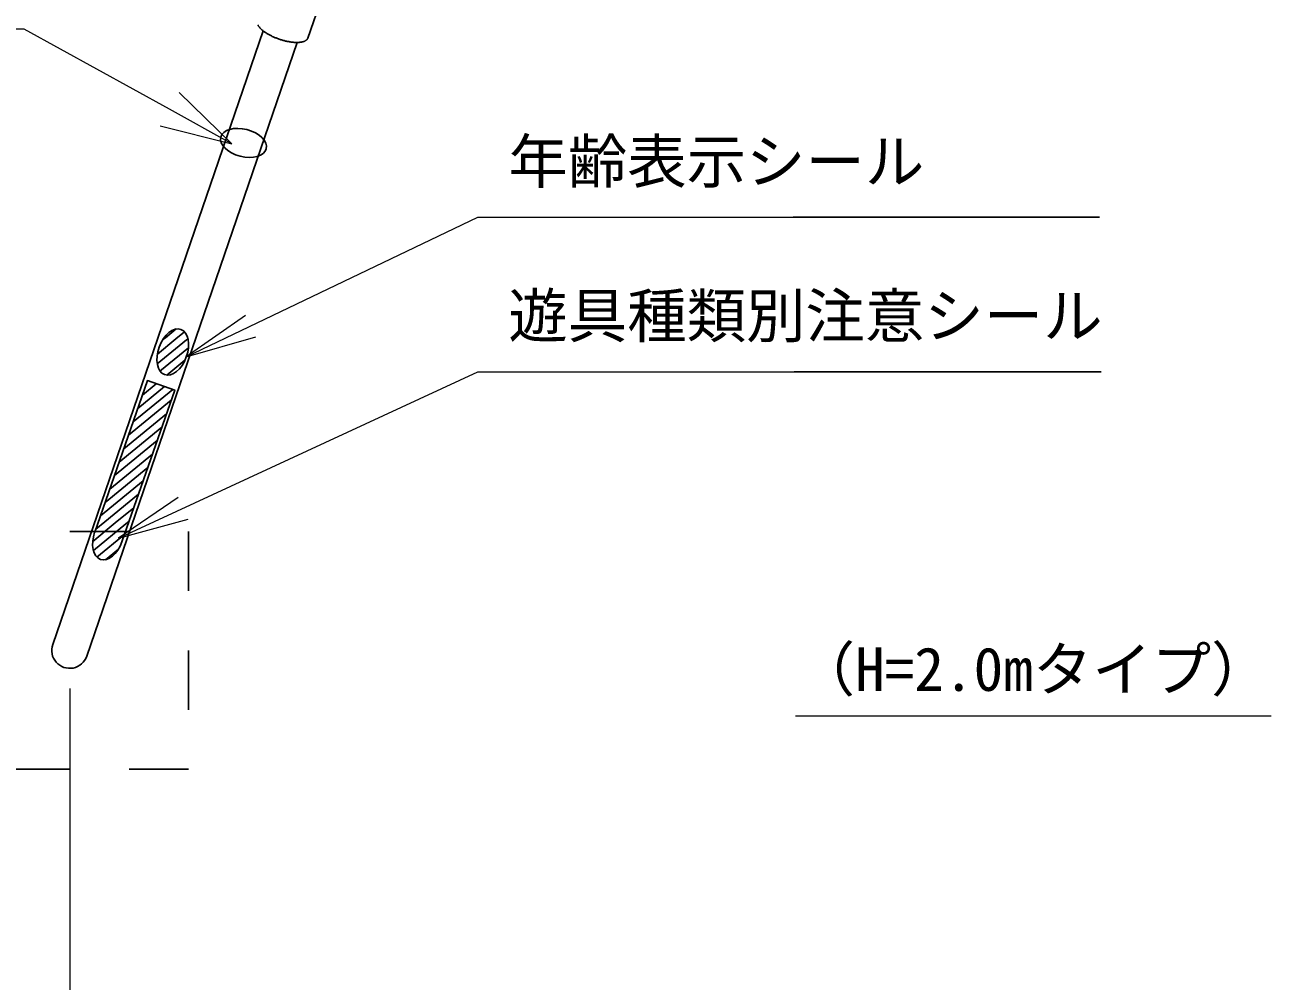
# Model space of a CAD drawing. Units: millimetres at full size, sheet at 1:40; details may follow other scales. Extents: x 600 to 16200, y 600 to 11280.
# Drawn here: x 2896 to 4993, y 4311 to 5919 of the extents above; entities that cross this region are included whole.
import ezdxf
from ezdxf.enums import TextEntityAlignment as Align

# ---------------------------------------------------------------- set-up
doc = ezdxf.new("R2010")
doc.units = ezdxf.units.MM
doc.header["$LTSCALE"] = 40
doc.linetypes.add('USER1', pattern=[5, 2.5, -2.5])
for name, color, linetype, lineweight in [('D-STR-DIM\u3000寸法線、寸法値', 7, 'Continuous', 13), ('D-STR-HTXT\u3000旗上げ', 7, 'Continuous', 13), ('D-STR-TXT\u3000文字列', 7, 'Continuous', 13), ('D-STR\u3000構造物外形線', 1, 'Continuous', 25)]:
    doc.layers.add(name, color=color, linetype=linetype, lineweight=lineweight)
doc.styles.add('ＭＳ ゴシック', font='')
doc.styles.get('ＭＳ ゴシック').set_extended_font_data('MS Gothic')

# ---------------------------------------------------------------- blocks, each defined once
blk = doc.blocks.new('open_arrow')
at = {"color": 0, "linetype": 'Continuous', "lineweight": -2}
blk.add_lwpolyline([(7.5, 1.25), (0, 0), (7.5, -1.25)], dxfattribs=at)

msp = doc.modelspace()

# ---------------------------------------------------------------- linework, layer by layer
at = {"layer": 'D-STR-DIM\u3000寸法線、寸法値'}
msp.add_line((2971.22, 4803.1), (2971.22, 3931.29), dxfattribs=at)
at = {"layer": 'D-STR-HTXT\u3000旗上げ'}
for p, q in [((3244.1, 5719.08), (3155.11, 5805.77)), ((3244.1, 5719.08), (3139.4, 5777.72)), ((3123.69, 5749.66), (3244.1, 5719.08))]:
    msp.add_line(p, q, dxfattribs=at)
for points in [[(3139.4, 5777.72), (2894.69, 5912.17), (1949.89, 5912.17)], [(3167.44, 5360.71), (3657.69, 5595.65), (3673.69, 5595.65), (4703.64, 5595.65), (4188.66, 5595.65)], [(3053.43, 5055.69), (3657.69, 5335.86), (3673.69, 5335.86), (4706.68, 5335.86), (4190.19, 5335.86)]]:
    msp.add_lwpolyline(points, dxfattribs=at)
at = {"layer": 'D-STR-TXT\u3000文字列'}
msp.add_line((4192.54, 4756.91), (4992.54, 4756.91), dxfattribs=at)
at = {"layer": 'D-STR\u3000構造物外形線'}
for p, q in [((3371.93, 5897.21), (3401.03, 5982.1)), ((2942.6, 4876.91), (3296.56, 5909.42)), ((2999.84, 4857.29), (3353.8, 5889.8)), ((3118.44, 5349.2), (3167.64, 5389.44)), ((3118.66, 5365.54), (3150.05, 5391.2)), ((3127.09, 5388.58), (3132.46, 5392.97)), ((3132.46, 5392.97), (3150.58, 5407.79)), ((3150.05, 5391.2), (3164.5, 5403.03)), ((3167.64, 5389.44), (3170.22, 5391.56)), ((3123.14, 5336.9), (3171.01, 5376.05)), ((3134.55, 5330.09), (3165.09, 5355.06)), ((3077.89, 5251.45), (3144.63, 5306.03)), ((3085.77, 5274.03), (3130.78, 5310.85)), ((3093.64, 5296.62), (3116.93, 5315.67)), ((3101.51, 5319.21), (3103.08, 5320.49)), ((3070.02, 5228.86), (3142.01, 5287.74)), ((3062.15, 5206.27), (3134.14, 5265.15)), ((3054.28, 5183.69), (3126.27, 5242.57)), ((3046.41, 5161.1), (3118.39, 5219.98)), ((3038.54, 5138.52), (3110.52, 5197.39)), ((3030.67, 5115.93), (3102.65, 5174.81)), ((3022.79, 5093.34), (3094.78, 5152.22)), ((3030.38, 5083.4), (3086.91, 5129.63)), ((3047.97, 5081.64), (3079.04, 5107.05)), ((3009.9, 5050.5), (3047.97, 5081.64)), ((3011.01, 5035.26), (3065.56, 5079.88)), ((3014.92, 5070.76), (3030.38, 5083.4)), ((3065.56, 5079.88), (3071.17, 5084.46)), ((3016.99, 5024), (3063.29, 5061.87)), ((3031.36, 5019.6), (3053.29, 5037.54))]:
    msp.add_line(p, q, dxfattribs=at)
for points in [[(3287.7, 5919.31), (3288.05, 5918.65), (3288.44, 5917.99), (3288.87, 5917.33), (3289.34, 5916.66), (3289.84, 5915.98), (3290.39, 5915.3), (3290.98, 5914.62), (3291.6, 5913.93), (3292.26, 5913.24), (3292.96, 5912.55), (3293.69, 5911.86), (3294.46, 5911.17), (3295.27, 5910.48), (3296.1, 5909.79), (3296.97, 5909.1), (3297.87, 5908.42), (3298.81, 5907.73), (3299.77, 5907.06), (3300.76, 5906.39), (3301.78, 5905.72), (3302.83, 5905.06), (3303.9, 5904.4), (3305, 5903.76), (3306.13, 5903.12), (3307.27, 5902.49), (3308.44, 5901.86), (3309.63, 5901.25), (3310.84, 5900.65), (3312.06, 5900.06), (3313.3, 5899.48), (3314.56, 5898.92), (3315.84, 5898.36), (3317.12, 5897.82), (3318.42, 5897.29), (3319.73, 5896.78), (3321.05, 5896.28), (3322.38, 5895.8), (3323.71, 5895.34), (3325.05, 5894.89), (3326.4, 5894.45), (3327.74, 5894.04), (3329.09, 5893.64), (3330.44, 5893.26), (3331.79, 5892.89), (3333.14, 5892.55), (3334.48, 5892.22), (3335.81, 5891.92), (3337.14, 5891.63), (3338.47, 5891.37), (3339.78, 5891.12), (3341.08, 5890.89), (3342.38, 5890.69), (3343.65, 5890.51), (3344.92, 5890.34), (3346.17, 5890.2), (3347.4, 5890.08), (3348.62, 5889.98), (3349.81, 5889.9), (3350.99, 5889.85), (3352.14, 5889.81), (3353.27, 5889.8), (3354.38, 5889.81), (3355.47, 5889.84), (3356.52, 5889.89), (3357.56, 5889.97), (3358.56, 5890.06), (3359.53, 5890.18), (3360.48, 5890.32), (3361.39, 5890.48), (3362.27, 5890.66), (3363.12, 5890.86), (3363.94, 5891.08), (3364.72, 5891.32), (3365.47, 5891.59), (3366.18, 5891.87), (3366.86, 5892.17), (3367.5, 5892.49), (3368.1, 5892.83), (3368.66, 5893.19), (3369.18, 5893.57), (3369.67, 5893.97), (3370.11, 5894.38), (3370.52, 5894.81), (3370.88, 5895.26), (3371.21, 5895.72), (3371.49, 5896.2), (3371.73, 5896.7), (3371.93, 5897.21)], [(3059.11, 5049.87), (3147.98, 5304.87), (3102.08, 5320.84), (3013.22, 5065.86)]]:
    msp.add_lwpolyline(points, dxfattribs=at)
at = {"layer": 'D-STR\u3000構造物外形線', "linetype": 'USER1'}
msp.add_lwpolyline([(3171.22, 4667.1), (2771.22, 4667.1), (2771.22, 5067.1), (3171.22, 5067.1)], close=True, dxfattribs=at)
at = {"layer": 'D-STR\u3000構造物外形線'}
msp.add_arc((2971.22, 4867.1), 30.25, 161.07756, 341.07756, dxfattribs=at)
for centre, major_axis, ratio in [((3263.64, 5720.81), (-38.27, 9.8), 0.582278), ((3144.6, 5369.01), (-13.84, -38.09), 0.599627)]:
    msp.add_ellipse(centre, major_axis=major_axis, ratio=ratio, dxfattribs=at)
msp.add_ellipse((3036.16, 5057.87), major_axis=(-13.15, -37.74), ratio=0.607949, start_param=4.712389, end_param=7.8539816, dxfattribs=at)

# ---------------------------------------------------------------- block references
at = {"layer": 'D-STR-HTXT\u3000旗上げ', "xscale": 16, "yscale": 16}
for p, rotation in [((3167.44, 5360.71), 25.6), ((3053.43, 5055.69), 24.9)]:
    msp.add_blockref('open_arrow', p, dxfattribs=dict(at, rotation=rotation))

# ---------------------------------------------------------------- texts
at = {"layer": 'D-STR-HTXT\u3000旗上げ', "style": 'ＭＳ ゴシック'}
for s, p in [('年齢表示シール', (3709.2, 5631.16)), ('遊具種類別注意シール', (3709.2, 5371.37))]:
    msp.add_text(s, height=73.31, dxfattribs=at).set_placement(p, align=Align.BOTTOM_LEFT)
at = {"layer": 'D-STR-TXT\u3000文字列', "style": 'ＭＳ ゴシック'}
msp.add_text('（H=2.0mタイプ）', height=73.31, dxfattribs=at).set_placement((4192.54, 4776.91), align=Align.BOTTOM_LEFT)

doc.saveas('drawing.dxf')
